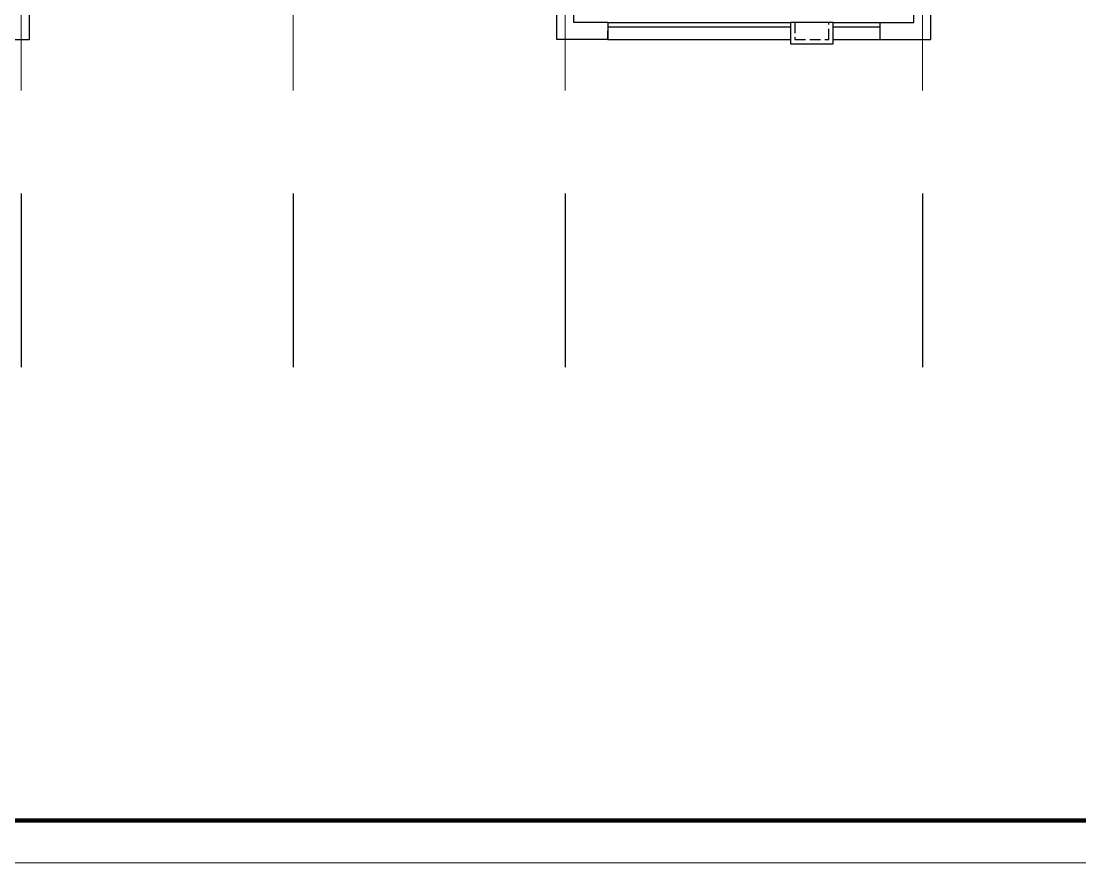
# Model space of a CAD drawing. Extents: x 1332633 to 1595679, y 264824 to 640777.
# Drawn here: x 1376932 to 1389383, y 511540 to 521444 of the extents above; entities that cross this region are included whole.
import ezdxf
from ezdxf.enums import TextEntityAlignment as Align

# ---------------------------------------------------------------- set-up
doc = ezdxf.new("R2010")
doc.units = 0
doc.header["$LTSCALE"] = 1000
doc.header["$MEASUREMENT"] = 0
doc.linetypes.add('DASH', pattern=[0.35, 0.25, -0.1])
doc.linetypes.add('DOTE', pattern=[2.42, 2, -0.2, 0.02, -0.2])
doc.layers.get('0').update_dxf_attribs({"linetype": 'CONTINUOUS'})
doc.layers.add('_公共_图框', color=4, linetype='CONTINUOUS', lineweight=5)
doc.layers.add('DOTE', color=1, linetype='DOTE', lineweight=13)
for name, color, linetype in [('A-Balcony(建筑阳台)', 32, 'CONTINUOUS'), ('A-Wall(建筑墙)', 255, 'CONTINUOUS'), ('A-WALL_建筑墙_', 255, 'CONTINUOUS'), ('AXIS', 3, 'CONTINUOUS')]:
    doc.layers.add(name, color=color, linetype=linetype)
doc.styles.add('图框文字', font='SIMKAI.TTF')

# ---------------------------------------------------------------- blocks, each defined once
blk = doc.blocks.new('vvxv')
at = {"layer": '_公共_图框'}
blk.add_lwpolyline([(-63000, 0), (0, 0), (0, 29700), (-63000, 29700)], close=True, dxfattribs=at)
at = {"layer": '_公共_图框', "const_width": 50}
blk.add_lwpolyline([(-61750, 500), (-500, 500), (-500, 29200), (-61750, 29200)], close=True, dxfattribs=at)
at = {"layer": '_公共_图框', "style": '图框文字'}
for tag, height, p in [('建设单位', 250, (-2500, 19150)), ('合作单位', 250, (-2527, 16842)), ('项目名称', 250, (-2500, 15150)), ('项目编号', 250, (-2500, 13150)), ('建筑', 175, (-1300, 2800)), ('方案深化', 175, (-1300, 2450)), ('1:100', 175, (-1300, 2100)), ('20090705', 175, (-1300, 1750)), ('图号', 175, (-1300, 1225))]:
    blk.add_attdef(tag, text='', height=height, dxfattribs=at).set_placement(p, align=Align.MIDDLE_CENTER)

msp = doc.modelspace()

# ---------------------------------------------------------------- linework, layer by layer
for p, q in [((1383832, 521329), (1383832, 521229)), ((1383832, 521229), (1383832, 521329))]:
    msp.add_line(p, q)
at = {"layer": 'A-Balcony(建筑阳台)', "elevation": 0}
for points in [[(1383832, 521429), (1385982, 521429)], [(1386482, 521429), (1387032, 521429)], [(1383832, 521379), (1385982, 521379)], [(1386482, 521379), (1387032, 521379)], [(1383832, 521229), (1385982, 521229)], [(1386482, 521229), (1387032, 521229)]]:
    msp.add_lwpolyline(points, dxfattribs=at)
at = {"layer": 'A-Balcony(建筑阳台)'}
msp.add_lwpolyline([(1386482, 521429), (1385982, 521429), (1385982, 521179), (1386482, 521179)], close=True, dxfattribs=at)
at = {"layer": 'A-Balcony(建筑阳台)', "linetype": 'DASH', "ltscale": 0.5}
msp.add_lwpolyline([(1386432, 521429), (1386032, 521429), (1386032, 521229), (1386432, 521229)], close=True, dxfattribs=at)
at = {"layer": 'A-Wall(建筑墙)'}
for p, q in [((1383432, 521429), (1383432, 522829)), ((1387432, 521429), (1387432, 522829)), ((1383832, 521429), (1383832, 521229)), ((1387032, 521429), (1387432, 521429)), ((1387032, 521429), (1387032, 521229)), ((1387032, 521229), (1387632, 521229))]:
    msp.add_line(p, q, dxfattribs=at)
at = {"layer": 'A-WALL_建筑墙_'}
for p, q in [((1377032, 521229), (1377032, 522230)), ((1383232, 521229), (1383232, 522230)), ((1387632, 521229), (1387632, 522229)), ((1383832, 521429), (1383432, 521429)), ((1376432, 521229), (1377032, 521229)), ((1383832, 521229), (1383232, 521229))]:
    msp.add_line(p, q, dxfattribs=at)
at = {"layer": 'AXIS'}
for p, q in [((1376932, 519417), (1376932, 517371)), ((1380132, 519417), (1380132, 517371)), ((1383332, 519417), (1383332, 517371)), ((1387532, 519417), (1387532, 517371))]:
    msp.add_line(p, q, dxfattribs=at)
at = {"layer": 'DOTE'}
for p, q in [((1376932, 520629), (1376932, 537663)), ((1383332, 520629), (1383332, 537663)), ((1387532, 520629), (1387532, 537663)), ((1380132, 520629), (1380132, 527429))]:
    msp.add_line(p, q, dxfattribs=at)

# ---------------------------------------------------------------- block references
msp.add_blockref('vvxv', (1401833, 511540))

doc.saveas('drawing.dxf')
